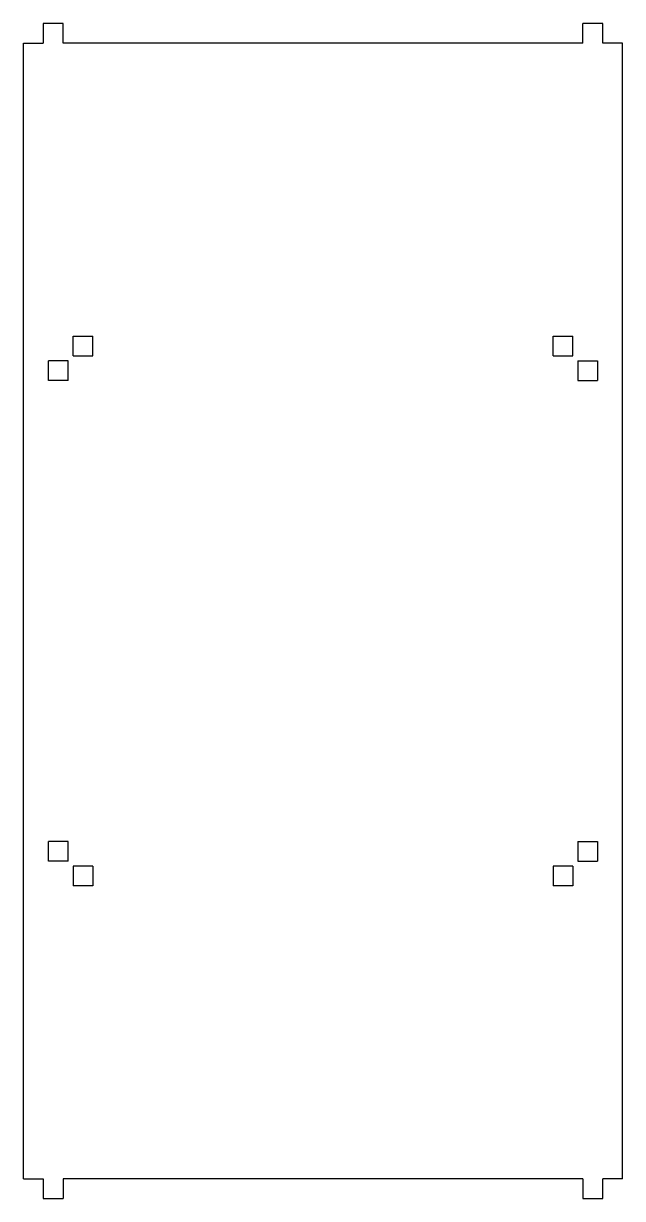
# Model space of a CAD drawing. Header units: millimetres. Extents: x -24.9 to 24.9, y -48.9 to 48.9.
import ezdxf

# ---------------------------------------------------------------- set-up
doc = ezdxf.new("R2010")
doc.units = ezdxf.units.MM

msp = doc.modelspace()

# ---------------------------------------------------------------- linework, layer by layer
at = {"color": 7, "linetype": 'Continuous', "lineweight": 25}
for p, q in [((-21.65, 48.9), (-23.3, 48.9)), ((-23.3, 48.9), (-23.3, 47.25)), ((-21.65, 47.25), (-21.65, 48.9)), ((23.3, 48.9), (21.65, 48.9)), ((21.65, 47.25), (21.65, 48.9)), ((23.3, 47.25), (23.3, 48.9)), ((-24.95, 47.25), (-23.3, 47.25)), ((-24.95, -47.25), (-24.95, 47.25)), ((21.65, 47.25), (-21.65, 47.25)), ((24.95, 47.25), (23.3, 47.25)), ((24.95, -47.25), (24.95, 47.25)), ((-20.825, 21.225), (-20.825, 22.875)), ((-20.825, 22.875), (-19.175, 22.875)), ((-19.175, 21.225), (-19.175, 22.875)), ((19.175, 21.225), (19.175, 22.875)), ((19.175, 22.875), (20.825, 22.875)), ((20.825, 21.225), (20.825, 22.875)), ((-22.875, 19.175), (-22.875, 20.825)), ((-21.225, 20.825), (-22.875, 20.825)), ((-21.225, 19.175), (-21.225, 20.825)), ((-20.825, 21.225), (-19.175, 21.225)), ((19.175, 21.225), (20.825, 21.225)), ((21.225, 20.825), (21.225, 19.175)), ((21.225, 20.825), (22.875, 20.825)), ((22.875, 20.825), (22.875, 19.175)), ((-21.225, 19.175), (-22.875, 19.175)), ((21.225, 19.175), (22.875, 19.175)), ((-22.875, -20.825), (-22.875, -19.175)), ((-21.225, -19.175), (-22.875, -19.175)), ((-21.225, -20.825), (-21.225, -19.175)), ((21.225, -19.175), (21.225, -20.825)), ((21.225, -19.175), (22.875, -19.175)), ((22.875, -19.175), (22.875, -20.825)), ((-21.225, -20.825), (-22.875, -20.825)), ((-19.175, -21.225), (-20.825, -21.225)), ((-20.825, -21.225), (-20.825, -22.875)), ((-19.175, -21.225), (-19.175, -22.875)), ((20.825, -21.225), (19.175, -21.225)), ((19.175, -21.225), (19.175, -22.875)), ((20.825, -21.225), (20.825, -22.875)), ((21.225, -20.825), (22.875, -20.825)), ((-19.175, -22.875), (-20.825, -22.875)), ((20.825, -22.875), (19.175, -22.875)), ((-24.95, -47.25), (-23.3, -47.25)), ((-23.3, -47.25), (-23.3, -48.9)), ((-21.65, -47.25), (-21.65, -48.9)), ((21.65, -47.25), (-21.65, -47.25)), ((21.65, -47.25), (21.65, -48.9)), ((23.3, -48.9), (23.3, -47.25)), ((24.95, -47.25), (23.3, -47.25)), ((-23.3, -48.9), (-21.65, -48.9)), ((21.65, -48.9), (23.3, -48.9))]:
    msp.add_line(p, q, dxfattribs=at)

doc.saveas('drawing.dxf')
